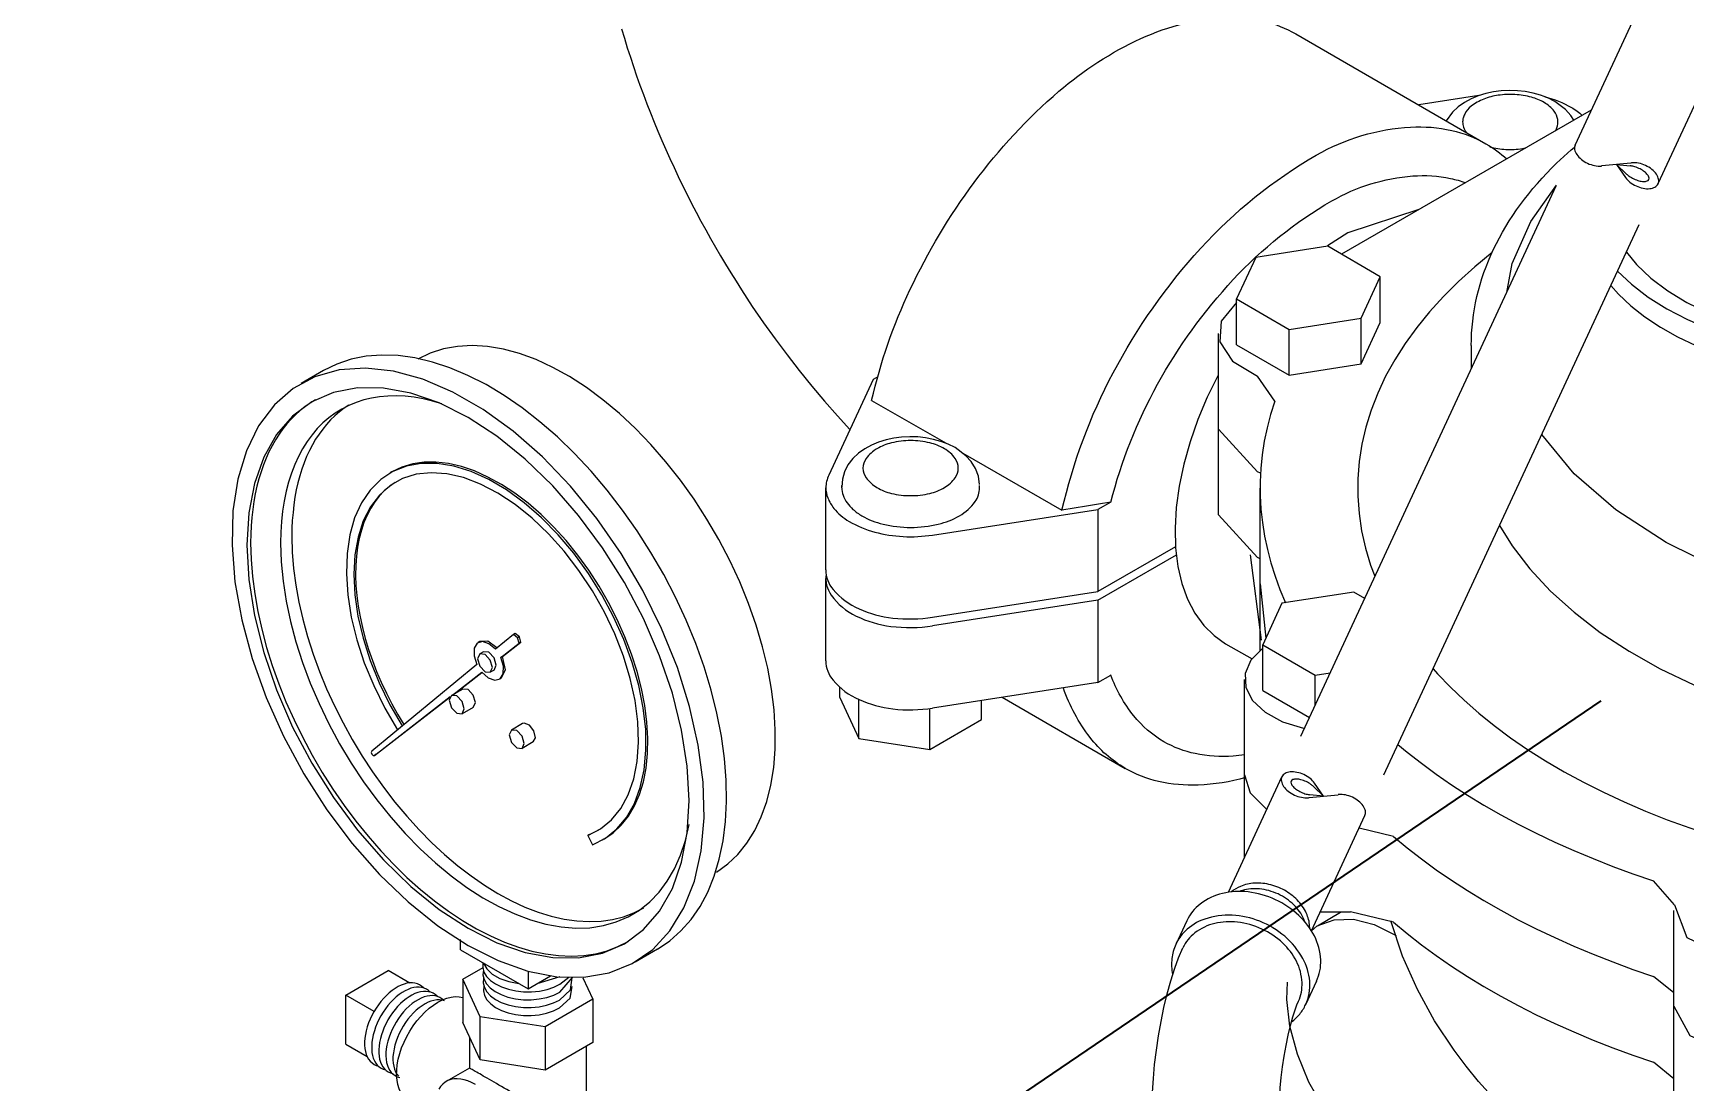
# Model space of a CAD drawing. Header units: centimetres. Extents: x 394264 to 551709, y 50011 to 59011.
# Drawn here: x 525283.5 to 525478.4, y 53880.1 to 54003.9 of the extents above; entities that cross this region are included whole.
import ezdxf

# ---------------------------------------------------------------- set-up
doc = ezdxf.new("R2010")
doc.units = ezdxf.units.CM
for name, color, linetype, lineweight in [('-M-YNGN-ZON3', 6, 'SP', 30), ('0-KRCN-DETAY-YAZI', 71, 'Continuous', 35), ('0-KRCN-YNG-CIHAZ', 4, 'Continuous', 30)]:
    doc.layers.add(name, color=color, linetype=linetype, lineweight=lineweight)
doc.styles.add('CIZGI', font='tahoma.ttf', dxfattribs={"width": 0.8, "oblique": 20})
doc.linetypes.add('SP', pattern='A,2,-0.1,["SP",CIZGI,S=0.14,R=0.2,X=0,Y=-0.07],-0.255', length=2.355)

# ---------------------------------------------------------------- blocks, each defined once
blk = doc.blocks.new('A$C66BCA59E')
at = {"layer": '0-KRCN-DETAY-YAZI'}
blk.add_line((796.47, -908.14, 2660.53), (529.06, -1089.91, 2660.53), dxfattribs=at)
at = {"layer": '0-KRCN-YNG-CIHAZ', "color": 31, "linetype": 'Continuous', "lineweight": -3, "extrusion": (0, 0.816497, 0.57735)}
for p, q in [((793.45, -842.62, 2590.58), (813.22, -800.02, 2543.26)), ((803.24, -847.17, 2590.58), (823.02, -804.56, 2543.26)), ((760.5, -829.51, 2630.07), (782.94, -842.46, 2630.07)), ((782.1, -836.79, 2630.07), (775.02, -837.89, 2630.07)), ((795.36, -838.5, 2660.53), (765.91, -855.5, 2660.53)), ((761.09, -912.33, 2689.17), (791.22, -847.42, 2610.3)), ((775.03, -850.2, 2660.53), (766.64, -852.96, 2660.53)), ((766.64, -852.96, 2660.53), (764.27, -854.49, 2660.53)), ((770.89, -916.88, 2689.17), (801.02, -851.97, 2610.3)), ((764.28, -854.56, 2660.53), (755.8, -855.87, 2660.53)), ((770.48, -858.14, 2660.53), (764.28, -854.56, 2660.53)), ((755.8, -855.87, 2660.53), (753.53, -860.77, 2660.53)), ((768.21, -863.04, 2660.53), (770.48, -858.14, 2660.53)), ((770.48, -863.53, 2660.53), (770.48, -858.14, 2660.53)), ((753.53, -866.16, 2660.53), (753.53, -860.77, 2660.53)), ((753.53, -860.77, 2660.53), (759.73, -864.35, 2660.53)), ((759.73, -864.35, 2660.53), (768.21, -863.04, 2660.53)), ((768.21, -868.43, 2660.53), (768.21, -863.04, 2660.53)), ((751.41, -876.11, 2660.53), (751.41, -864.84, 2660.53)), ((759.73, -869.74, 2660.53), (759.73, -864.35, 2660.53)), ((768.21, -868.43, 2660.53), (770.48, -863.53, 2660.53)), ((753.53, -866.16, 2660.53), (759.73, -869.74, 2660.53)), ((781.21, -866.27, 2660.53), (781.21, -869, 2660.53)), ((645.87, -869.22, 2647.22), (643.22, -870.75, 2647.22)), ((759.73, -869.74, 2660.53), (768.21, -868.43, 2660.53)), ((710.67, -870.27, 2630.07), (705.44, -881.53, 2630.07)), ((711.22, -869.95, 2630.07), (710.67, -870.27, 2630.07)), ((758.04, -872.81, 2660.53), (755.98, -869.88, 2660.53)), ((710.5, -872.73, 2630.07), (719.27, -877.79, 2630.07)), ((751.41, -876.11, 2660.53), (755.98, -881.15, 2660.53)), ((751.41, -886.24, 2660.53), (751.41, -876.11, 2660.53)), ((751.41, -876.11, 2660.53), (755.98, -881.15, 2660.53)), ((721.24, -878.93, 2630.07), (732.94, -885.68, 2630.07)), ((653.94, -881.16, 2647.22), (653.73, -881.28, 2647.22)), ((706.98, -883.02, 2630.07), (706.98, -882.76, 2630.07)), ((723.22, -883.02, 2630.07), (723.22, -882.76, 2630.07)), ((756.36, -881.32, 2660.53), (755.98, -881.15, 2660.53)), ((756.36, -881.32, 2660.53), (755.98, -881.15, 2660.53)), ((705.1, -892.72, 2630.07), (705.1, -883.02, 2630.07)), ((738.7, -884.71, 2630.07), (737.18, -885.58, 2630.07)), ((756.31, -894.36, 2660.53), (756.31, -883.09, 2660.53)), ((717.69, -888.6, 2630.07), (737.18, -885.58, 2630.07)), ((737.18, -885.58, 2630.07), (737.18, -895.28, 2630.07)), ((751.41, -886.24, 2660.53), (755.98, -891.27, 2660.53)), ((746.34, -890, 2630.07), (737.18, -895.28, 2630.07)), ((737.18, -896.29, 2630.07), (746.45, -890.95, 2630.07)), ((755.14, -890.95, 2660.53), (756.42, -901, 2660.53)), ((756.31, -891.41, 2660.53), (755.98, -891.27, 2660.53)), ((705.1, -903.43, 2630.07), (705.1, -893.73, 2630.07)), ((756.31, -902.2, 2660.53), (756.31, -894.36, 2660.53)), ((756.31, -894.36, 2660.53), (756.97, -900.75, 2660.53)), ((717.69, -898.3, 2630.07), (737.18, -895.28, 2630.07)), ((737.18, -896.29, 2630.07), (717.69, -899.31, 2630.07)), ((737.18, -896.29, 2630.07), (737.18, -905.99, 2630.07)), ((767.36, -895.34, 2660.53), (758.88, -896.65, 2660.53)), ((768.64, -896.08, 2660.53), (767.36, -895.34, 2660.53)), ((758.88, -896.65, 2660.53), (756.61, -901.55, 2660.53)), ((668.25, -900.33, 2647.22), (666.14, -902.07, 2647.22)), ((668.47, -900.2, 2647.22), (668.25, -900.33, 2647.22)), ((668.76, -900.72, 2647.22), (668.25, -900.33, 2647.22)), ((668.97, -900.6, 2647.22), (668.47, -900.2, 2647.22)), ((664.31, -901.15, 2647.22), (664.1, -901.28, 2647.22)), ((664.72, -902.36, 2647.22), (664.28, -902.61, 2647.22)), ((666.77, -903.05, 2647.22), (668.93, -901.37, 2647.22)), ((666.98, -902.93, 2647.22), (669.14, -901.25, 2647.22)), ((668.97, -900.6, 2647.22), (668.76, -900.72, 2647.22)), ((668.93, -901.37, 2647.22), (668.76, -900.72, 2647.22)), ((669.14, -901.25, 2647.22), (668.93, -901.37, 2647.22)), ((669.14, -901.25, 2647.22), (668.97, -900.6, 2647.22)), ((752.24, -901.42, 2660.53), (755.35, -903.21, 2660.53)), ((756.61, -901.55, 2660.53), (762.81, -905.13, 2660.53)), ((756.61, -906.94, 2660.53), (756.61, -901.55, 2660.53)), ((663.94, -903.87, 2647.22), (651.55, -914.08, 2647.22)), ((666.98, -902.93, 2647.22), (666.77, -903.05, 2647.22)), ((661.1, -907.44, 2647.22), (664.53, -904.78, 2647.22)), ((661.31, -907.32, 2647.22), (664.55, -904.81, 2647.22)), ((665.97, -904.52, 2647.22), (665.53, -904.78, 2647.22)), ((666.81, -905.48, 2647.22), (666.6, -905.61, 2647.22)), ((737.18, -905.99, 2630.07), (717.69, -909.01, 2630.07)), ((737.18, -905.99, 2630.07), (738.7, -905.12, 2630.07)), ((738.7, -905.12, 2630.07), (738.66, -905.13, 2630.07)), ((754.48, -916.89, 2660.53), (754.48, -905.62, 2660.53)), ((762.81, -905.13, 2660.53), (764.56, -904.86, 2660.53)), ((762.81, -908.63, 2660.53), (762.81, -905.13, 2660.53)), ((651.87, -914.59, 2647.22), (660.82, -907.66, 2647.22)), ((652.09, -914.46, 2647.22), (660.77, -907.73, 2647.22)), ((662.28, -906.76, 2647.22), (660.96, -907.52, 2647.22)), ((706.74, -907.76, 2630.07), (706.74, -906.59, 2630.07)), ((706.74, -907.76, 2630.07), (708.98, -912.59, 2630.07)), ((708.98, -912.59, 2630.07), (708.98, -907.99, 2630.07)), ((723.47, -910.34, 2630.07), (723.47, -908.12, 2630.07)), ((725.9, -907.74, 2630.07), (740.41, -916.12, 2630.07)), ((756.61, -906.94, 2660.53), (762.12, -910.12, 2660.53)), ((663.53, -908.92, 2647.22), (662.21, -909.69, 2647.22)), ((717.35, -913.88, 2630.07), (717.35, -909.05, 2630.07)), ((669.35, -910.84, 2647.22), (668.03, -911.6, 2647.22)), ((669.54, -910.78, 2647.22), (669.35, -910.84, 2647.22)), ((717.35, -913.88, 2630.07), (723.47, -910.34, 2630.07)), ((670.6, -913, 2647.22), (669.28, -913.77, 2647.22)), ((708.98, -912.59, 2630.07), (717.35, -913.88, 2630.07)), ((652.07, -914.47, 2647.22), (651.86, -914.59, 2647.22)), ((652.09, -914.46, 2647.22), (651.87, -914.59, 2647.22)), ((652.06, -914.48, 2647.22), (652.09, -914.46, 2647.22)), ((752.56, -930.72, 2715.9), (758.87, -917.13, 2708.88)), ((754.48, -926.57, 2660.53), (754.48, -916.89, 2660.53)), ((762.36, -935.26, 2715.89), (768.66, -921.68, 2708.88)), ((677.24, -923.9, 2647.22), (678.32, -923.38, 2647.22)), ((772.03, -924.14, 2660.53), (767.98, -923.15, 2660.53)), ((677.24, -923.9, 2647.22), (677.03, -924.02, 2647.22)), ((677.03, -924.02, 2647.22), (677.59, -925.13, 2647.22)), ((677.24, -923.9, 2647.22), (677.25, -923.91, 2647.22)), ((678.94, -924.46, 2647.22), (678.73, -924.58, 2647.22)), ((805.16, -932.2, 2660.53), (802.68, -929.38, 2660.53)), ((763.07, -934.67, 2660.53), (765.8, -933.09, 2660.53)), ((772.03, -934.27, 2660.53), (766.98, -933.04, 2660.53)), ((805.1, -944.14, 2660.53), (805.1, -932.88, 2660.53)), ((747.66, -934.08, 2731.63), (746.36, -936.87, 2731.63)), ((662.02, -937.51, 2647.22), (662.02, -936.31, 2647.22)), ((685.25, -937.42, 2647.22), (682.6, -938.95, 2647.22)), ((662.02, -937.51, 2647.22), (669.98, -942.1, 2647.22)), ((648.49, -942.85, 2715.28), (653.49, -939.97, 2715.28)), ((656.04, -941.44, 2715.28), (653.49, -939.97, 2715.28)), ((662.29, -940.98, 2728.13), (664.69, -939.59, 2730.75)), ((664.34, -945.41, 2728.13), (662.29, -940.98, 2728.13)), ((662.29, -940.98, 2728.13), (662.29, -946.07, 2728.13)), ((669.98, -940.02, 2647.22), (669.98, -942.1, 2647.22)), ((669.98, -942.1, 2647.22), (672.63, -940.57, 2647.22)), ((671.05, -941.49, 2647.22), (673.78, -940.64, 2647.22)), ((673.73, -942.5, 2647.22), (675.23, -940.79, 2647.22)), ((673.75, -941.57, 2647.22), (674.78, -940.74, 2647.22)), ((676.45, -940.81, 2730.8), (677.63, -943.35, 2728.13)), ((762.96, -941.19, 2731.63), (761.67, -943.98, 2731.63)), ((805.1, -942.59, 2660.53), (802.68, -940.65, 2660.53)), ((648.49, -948.63, 2715.28), (648.49, -942.85, 2715.28)), ((651.84, -944.79, 2715.28), (648.49, -942.85, 2715.28)), ((677.63, -943.35, 2728.13), (672.02, -946.6, 2728.13)), ((677.63, -943.35, 2728.13), (677.63, -948.45, 2728.13)), ((805.1, -954.27, 2660.53), (805.1, -944.14, 2660.53)), ((664.34, -950.5, 2728.13), (662.29, -946.07, 2728.13)), ((672.02, -946.6, 2728.13), (664.34, -945.41, 2728.13)), ((664.34, -950.5, 2728.13), (664.34, -945.41, 2728.13)), ((672.02, -946.6, 2728.13), (672.02, -951.69, 2728.13)), ((648.49, -948.63, 2715.28), (651.03, -950.1, 2715.28)), ((663.08, -947.78, 2728.13), (663.08, -951.45, 2728.13)), ((677.63, -948.45, 2728.13), (672.02, -951.69, 2728.13)), ((676.84, -948.91, 2728.13), (676.84, -963.59, 2728.13)), ((672.02, -951.69, 2728.13), (664.34, -950.5, 2728.13)), ((805.1, -952.72, 2660.53), (802.68, -950.77, 2660.53)), ((663.08, -951.45, 2728.13), (660.33, -953.04, 2728.13))]:
    blk.add_line(p, q, dxfattribs=at)
at = {"layer": '0-KRCN-YNG-CIHAZ', "color": 31, "linetype": 'Continuous', "lineweight": -3, "extrusion": (0.345066, 0.739997, 0.57735)}
for p, q in [((800.01, -844.74, 2589.37), (796.61, -845.08, 2591.85)), ((798.34, -844.91, 2590.58), (799.52, -846.05, 2591.34)), ((798.34, -844.91, 2590.58), (799.95, -845.07, 2589.84)), ((798.34, -844.91, 2590.58), (799.39, -846.45, 2591.94)), ((763.77, -919.39, 2708.88), (762.72, -917.85, 2707.53)), ((762.1, -919.56, 2710.09), (765.5, -919.22, 2707.62)), ((763.77, -919.39, 2708.88), (762.16, -919.23, 2709.63)), ((763.77, -919.39, 2708.88), (762.59, -918.25, 2708.12))]:
    blk.add_line(p, q, dxfattribs=at)
at = {"layer": '0-KRCN-YNG-CIHAZ', "color": 31, "linetype": 'Continuous', "lineweight": -3}
for p, q in [((656.46, -944.96, 2715.28), (656.13, -945.32, 2715.28)), ((656.79, -944.64, 2715.28), (656.46, -944.96, 2715.28)), ((657.14, -944.35, 2715.28), (656.79, -944.64, 2715.28)), ((657.49, -944.1, 2715.28), (657.14, -944.35, 2715.28)), ((657.84, -943.88, 2715.28), (657.49, -944.1, 2715.28)), ((658.19, -943.7, 2715.28), (657.84, -943.88, 2715.28)), ((658.54, -943.57, 2715.28), (658.19, -943.7, 2715.28)), ((658.89, -943.47, 2715.28), (658.54, -943.57, 2715.28)), ((659.22, -943.42, 2715.28), (658.89, -943.47, 2715.28)), ((659.54, -943.41, 2715.28), (659.22, -943.42, 2715.28)), ((659.84, -943.44, 2715.28), (659.54, -943.41, 2715.28)), ((660.13, -943.51, 2715.28), (659.84, -943.44, 2715.28)), ((655.01, -946.94, 2715.28), (654.79, -947.39, 2715.28)), ((655.26, -946.51, 2715.28), (655.01, -946.94, 2715.28)), ((655.53, -946.09, 2715.28), (655.26, -946.51, 2715.28)), ((655.82, -945.69, 2715.28), (655.53, -946.09, 2715.28)), ((656.13, -945.32, 2715.28), (655.82, -945.69, 2715.28)), ((654.29, -948.75, 2715.28), (654.18, -949.2, 2715.28)), ((654.42, -948.3, 2715.28), (654.29, -948.75, 2715.28)), ((654.59, -947.84, 2715.28), (654.42, -948.3, 2715.28)), ((654.79, -947.39, 2715.28), (654.59, -947.84, 2715.28)), ((654.11, -949.65, 2715.28), (654.06, -950.08, 2715.28)), ((654.06, -950.08, 2715.28), (654.06, -950.49, 2715.28)), ((654.06, -950.49, 2715.28), (654.08, -950.88, 2715.28)), ((654.08, -950.88, 2715.28), (654.14, -951.25, 2715.28)), ((654.18, -949.2, 2715.28), (654.11, -949.65, 2715.28)), ((654.14, -951.25, 2715.28), (654.23, -951.59, 2715.28)), ((654.23, -951.59, 2715.28), (654.36, -951.9, 2715.28)), ((654.36, -951.9, 2715.28), (654.51, -952.18, 2715.28)), ((654.51, -952.18, 2715.28), (654.7, -952.42, 2715.28))]:
    blk.add_line(p, q, dxfattribs=at)
for points, elevation in [([(681.02, -828.92), (681.35, -830.03), (681.69, -831.14), (682.05, -832.25), (682.41, -833.35), (682.79, -834.45), (683.18, -835.55), (683.58, -836.65), (684, -837.74), (684.42, -838.83), (684.86, -839.91), (685.3, -840.99), (685.76, -842.07), (686.23, -843.15), (686.71, -844.22), (687.2, -845.28), (687.7, -846.34), (688.21, -847.4), (688.74, -848.45), (689.27, -849.5), (689.81, -850.54), (690.36, -851.58), (690.93, -852.61), (691.5, -853.64), (692.08, -854.66), (692.68, -855.67), (693.28, -856.68), (693.89, -857.69), (694.51, -858.68), (695.14, -859.68), (695.78, -860.66), (696.43, -861.64), (697.76, -863.57), (699.13, -865.48), (700.53, -867.36), (701.96, -869.21), (703.43, -871.03), (704.94, -872.81), (706.47, -874.56), (707.94, -876.15)], 2635.01), ([(810.93, -892.81), (804.17, -889.48), (798.27, -885.65), (793.35, -881.38), (789.51, -876.76)], 2660.53), ([(781.21, -866.26), (781.22, -865.54), (781.25, -864.81), (781.3, -864.09), (781.37, -863.37), (781.47, -862.64), (781.58, -861.92), (781.72, -861.21), (781.88, -860.49), (782.05, -859.78), (782.25, -859.07), (782.47, -858.37), (782.7, -857.66), (782.96, -856.97), (783.23, -856.27), (783.53, -855.59), (783.84, -854.9), (784.17, -854.22), (784.53, -853.55), (784.9, -852.88), (785.28, -852.22), (785.69, -851.57), (786.11, -850.92), (786.55, -850.27), (787.01, -849.63), (787.48, -849), (787.98, -848.38), (788.48, -847.76), (789.01, -847.15), (789.55, -846.54), (790.11, -845.95), (790.68, -845.36), (791.26, -844.77), (792.12, -843.96), (793, -843.17), (793.32, -842.89)], 2660.53), ([(785.38, -860), (786.03, -856.59), (788.22, -851.62), (791.26, -847.34)], 2660.53), ([(783.67, -855.29), (781.62, -856.97), (779.71, -858.69), (777.92, -860.46), (776.28, -862.27), (774.77, -864.12), (773.4, -866.01), (772.18, -867.93), (771.1, -869.88), (770.18, -871.86), (769.4, -873.86), (768.78, -875.87), (768.31, -877.9), (767.99, -879.94), (767.83, -881.98), (767.82, -884.03), (767.97, -886.07), (768.28, -888.11), (768.73, -890.14), (769.34, -892.16), (769.85, -893.47)], 2660.53), ([(799.49, -855.26), (800.67, -856.71), (802.38, -858.31), (804.37, -859.81), (806.62, -861.17), (809.12, -862.39), (811.82, -863.44), (814.7, -864.33), (817.73, -865.03)], 2660.53), ([(798.45, -857.49), (800.09, -859.04), (802.05, -860.55), (804.27, -861.94), (806.7, -863.2), (809.34, -864.32), (812.16, -865.28), (815.13, -866.07)], 2660.53), ([(797.67, -859.18), (798.55, -860.21), (800.01, -861.59), (801.66, -862.89), (803.5, -864.11), (805.51, -865.23), (807.67, -866.25), (809.98, -867.17), (812.41, -867.97)], 2660.53), ([(753.53, -861.17), (751.71, -863.38), (751.54, -865.83), (753.04, -868.11), (755.98, -869.88)], 2660.53), ([(692.21, -928.34), (693.53, -927.39), (694.72, -926.26), (695.78, -924.95), (696.71, -923.46), (697.49, -921.82), (698.13, -920.02), (698.62, -918.09), (698.95, -916.03), (699.12, -913.85), (699.13, -911.58), (698.99, -909.22), (698.69, -906.79), (698.24, -904.3), (697.63, -901.78), (696.87, -899.23), (695.97, -896.68), (694.94, -894.13), (693.77, -891.61), (692.48, -889.14), (691.07, -886.72), (689.56, -884.38), (687.95, -882.12), (686.25, -879.97), (684.47, -877.93), (682.64, -876.03), (680.75, -874.26), (678.82, -872.65), (676.86, -871.2), (674.88, -869.92), (672.91, -868.83), (670.94, -867.92), (668.99, -867.21), (667.08, -866.69), (665.21, -866.38), (663.41, -866.27), (661.67, -866.36), (660.02, -866.66), (658.46, -867.15), (656.99, -867.85)], 2647.22), ([(662.91, -937), (666.47, -938.79), (669.97, -940.03), (673.36, -940.68), (676.57, -940.75), (679.56, -940.23), (682.28, -939.13), (684.68, -937.46), (686.72, -935.26), (688.37, -932.56), (689.6, -929.41), (690.39, -925.85), (690.74, -921.95), (690.62, -917.76), (690.05, -913.37), (689.04, -908.83), (687.59, -904.23), (685.74, -899.64), (683.52, -895.14), (680.96, -890.79), (678.1, -886.67), (674.99, -882.86), (671.68, -879.4), (668.23, -876.37), (664.69, -873.8), (661.12, -871.74), (657.59, -870.22), (654.13, -869.27), (650.83, -868.91), (647.72, -869.14), (644.86, -869.95), (642.3, -871.34), (640.07, -873.27), (638.22, -875.73), (636.78, -878.66), (635.76, -882.02), (635.19, -885.76), (635.08, -889.81), (635.42, -894.11), (636.22, -898.59), (637.45, -903.16), (639.1, -907.77), (641.14, -912.33), (643.54, -916.76), (646.25, -921), (649.24, -924.97), (652.46, -928.62), (655.85, -931.87), (659.35, -934.68), (662.91, -937)], 2647.22), ([(685.25, -937.42), (686.7, -936.45), (688.02, -935.28), (689.22, -933.93), (690.27, -932.4), (691.18, -930.7), (691.94, -928.84), (692.54, -926.82), (692.99, -924.67), (693.27, -922.4), (693.4, -920.01), (693.36, -917.52), (693.15, -914.95), (692.79, -912.31), (692.26, -909.62), (691.58, -906.9), (690.74, -904.15), (689.76, -901.39), (688.64, -898.65), (687.38, -895.94), (685.99, -893.27), (684.48, -890.65), (682.86, -888.12), (681.14, -885.67), (679.33, -883.32), (677.43, -881.09), (675.47, -879), (673.45, -877.04), (671.38, -875.24), (669.28, -873.61), (667.16, -872.14), (665.03, -870.87), (662.9, -869.78), (660.78, -868.89), (658.7, -868.2), (656.65, -867.72), (654.66, -867.44), (652.73, -867.38), (650.88, -867.53), (649.11, -867.88), (647.44, -868.45), (645.87, -869.22)], 2647.22), ([(751.36, -869.76), (750.08, -872.34), (748.98, -874.97), (748.05, -877.61), (747.31, -880.24), (746.76, -882.83), (746.42, -885.36), (746.28, -887.8), (746.34, -890.12), (746.61, -892.3), (747.09, -894.33), (747.75, -896.18), (748.61, -897.82), (749.66, -899.26), (750.87, -900.46), (752.24, -901.42)], 2660.53), ([(662.91, -934.96), (666.31, -936.67), (669.66, -937.83), (672.89, -938.43), (675.95, -938.45), (678.78, -937.9), (681.35, -936.79), (683.59, -935.12), (685.49, -932.94), (687, -930.28), (688.09, -927.18), (688.76, -923.71), (688.98, -919.9), (688.76, -915.85), (688.09, -911.6), (687, -907.24), (685.49, -902.83), (683.59, -898.46), (681.35, -894.2), (678.78, -890.13), (675.95, -886.3), (672.89, -882.79), (669.66, -879.66), (666.31, -876.96), (662.91, -874.74), (659.5, -873.03), (656.16, -871.87), (652.93, -871.27), (649.87, -871.25), (647.03, -871.8), (644.47, -872.91), (642.22, -874.58), (640.33, -876.76), (638.82, -879.42), (637.72, -882.52), (637.06, -885.99), (636.83, -889.8), (637.06, -893.85), (637.72, -898.1), (638.82, -902.46), (640.33, -906.87), (642.22, -911.24), (644.47, -915.5), (647.03, -919.57), (649.87, -923.4), (652.93, -926.91), (656.16, -930.04), (659.5, -932.74), (662.91, -934.96)], 2647.22), ([(644.91, -872.66), (644.29, -873.04), (643.7, -873.46), (643.12, -873.92), (642.57, -874.41), (642.05, -874.93), (641.55, -875.49), (641.07, -876.09), (640.62, -876.72), (640.2, -877.38), (639.8, -878.07), (639.43, -878.79), (639.09, -879.54), (638.78, -880.33), (638.5, -881.14), (638.24, -881.98), (638.02, -882.84), (637.82, -883.73), (637.65, -884.64), (637.52, -885.58), (637.41, -886.54), (637.34, -887.52), (637.29, -888.52), (637.27, -889.54)], 2647.22), ([(659.8, -873.12), (658.7, -872.8), (657.61, -872.55), (656.55, -872.36), (655.5, -872.24), (654.47, -872.2), (653.46, -872.21), (652.48, -872.3), (651.53, -872.46), (650.61, -872.68), (649.72, -872.97), (648.86, -873.32), (648.03, -873.75), (647.25, -874.23), (646.5, -874.78), (645.79, -875.39), (645.13, -876.06), (644.51, -876.8), (643.93, -877.59), (643.4, -878.43), (642.91, -879.34), (642.48, -880.29), (642.09, -881.29), (641.75, -882.35), (641.47, -883.44), (641.23, -884.59), (641.05, -885.77), (640.92, -886.99), (640.84, -888.25), (640.81, -889.54)], 2647.22), ([(758.04, -872.81), (757.54, -874.38), (757.13, -875.96), (756.8, -877.55), (756.56, -879.14), (756.4, -880.74), (756.32, -882.34), (756.32, -883.94), (756.4, -885.54), (756.57, -887.13), (756.82, -888.73), (757.16, -890.31), (757.57, -891.9), (758.07, -893.47), (758.65, -895.03), (759.31, -896.59)], 2660.53), ([(648.86, -873.28), (648.29, -873.66), (647.74, -874.08), (647.22, -874.54), (646.71, -875.03), (646.23, -875.55), (645.78, -876.1), (645.35, -876.69), (644.94, -877.31), (644.56, -877.96), (644.21, -878.63), (643.88, -879.34), (643.58, -880.08), (643.31, -880.84), (643.06, -881.63), (642.85, -882.45), (642.66, -883.28), (642.5, -884.15), (642.37, -885.03), (642.27, -885.94), (642.19, -886.87), (642.15, -887.81), (642.14, -888.78)], 2647.22), ([(677.59, -925.13), (679.12, -924.34), (680.46, -923.26), (681.6, -921.89), (682.53, -920.25), (683.22, -918.37), (683.68, -916.27), (683.89, -913.98), (683.86, -911.54), (683.57, -908.98), (683.04, -906.33), (682.28, -903.63), (681.29, -900.93), (680.08, -898.25), (678.69, -895.64), (677.11, -893.13), (675.39, -890.76), (673.53, -888.56), (671.57, -886.56), (669.54, -884.79), (667.46, -883.28), (665.37, -882.04), (663.28, -881.1), (661.24, -880.47), (659.27, -880.15), (657.39, -880.15), (655.64, -880.47), (654.04, -881.11), (652.61, -882.06), (651.37, -883.3), (650.34, -884.81), (649.54, -886.58), (648.97, -888.58), (648.64, -890.79), (648.56, -893.16), (648.73, -895.67), (649.14, -898.28), (649.8, -900.96), (650.68, -903.67), (651.79, -906.36), (653.1, -909.01), (654.59, -911.57)], 2647.22), ([(678.94, -924.46), (680.01, -923.73), (680.97, -922.82), (681.82, -921.76), (682.54, -920.54), (683.13, -919.18), (683.59, -917.69), (683.9, -916.08), (684.08, -914.36), (684.12, -912.55), (684.01, -910.67), (683.76, -908.71), (683.37, -906.71), (682.85, -904.68), (682.19, -902.64), (681.41, -900.59), (680.51, -898.56), (679.49, -896.57), (678.37, -894.63), (677.15, -892.75), (675.85, -890.96), (674.47, -889.25), (673.02, -887.66), (671.53, -886.19), (669.99, -884.86), (668.42, -883.67), (666.84, -882.63), (665.25, -881.76), (663.68, -881.05), (662.12, -880.52), (660.6, -880.17), (659.13, -880), (657.72, -880.02), (656.38, -880.22), (655.11, -880.6), (653.94, -881.16)], 2647.22), ([(677.03, -924.02), (678.51, -923.25), (679.81, -922.18), (680.91, -920.83), (681.79, -919.22), (682.44, -917.36), (682.85, -915.29), (683.02, -913.04), (682.94, -910.64), (682.61, -908.12), (682.04, -905.53), (681.24, -902.9), (680.22, -900.27), (678.99, -897.68), (677.57, -895.17), (675.98, -892.77), (674.25, -890.52), (672.4, -888.45), (670.46, -886.6), (668.45, -884.99), (666.42, -883.65), (664.38, -882.59), (662.37, -881.83), (660.41, -881.38), (658.55, -881.25), (656.79, -881.44), (655.18, -881.95), (653.72, -882.77), (652.46, -883.89), (651.39, -885.28), (650.55, -886.94), (649.94, -888.84), (649.56, -890.94), (649.44, -893.22), (649.56, -895.64), (649.93, -898.17), (650.54, -900.77), (651.38, -903.41), (652.44, -906.03), (653.7, -908.61), (655.15, -911.11)], 2647.22), ([(654.31, -882.4), (653.64, -882.87), (653.01, -883.41), (652.44, -884.02), (651.91, -884.7), (651.43, -885.45), (651.01, -886.25), (650.64, -887.12), (650.33, -888.04), (650.08, -889.01), (649.88, -890.03), (649.75, -891.1), (649.67, -892.21), (649.65, -893.36), (649.69, -894.54), (649.8, -895.75), (649.96, -896.99), (650.18, -898.24), (650.46, -899.52), (650.79, -900.8), (651.18, -902.09), (651.63, -903.39), (652.13, -904.68), (652.68, -905.97), (653.28, -907.24), (653.92, -908.5), (654.61, -909.74), (655.34, -910.95)], 2647.22), ([(784.54, -887.47), (786.03, -889.89), (788.11, -892.6), (790.55, -895.21), (793.32, -897.71), (796.42, -900.08), (799.81, -902.3), (803.49, -904.37), (807.43, -906.28)], 2660.53), ([(637.27, -889.54), (637.33, -891.49), (637.49, -893.49), (637.75, -895.53), (638.12, -897.61), (638.59, -899.72), (639.15, -901.85), (639.82, -903.99), (640.59, -906.14), (641.44, -908.27), (642.39, -910.39), (643.41, -912.49), (644.52, -914.56), (645.71, -916.59), (646.97, -918.56), (648.29, -920.48), (649.68, -922.34), (651.12, -924.12), (652.61, -925.83), (654.14, -927.45), (655.71, -928.98), (657.32, -930.4), (658.94, -931.73), (660.59, -932.94), (662.24, -934.04), (663.9, -935.02), (665.56, -935.87), (667.21, -936.6), (668.84, -937.2), (670.45, -937.67), (672.04, -938), (673.58, -938.2), (675.09, -938.26), (676.55, -938.18), (677.95, -937.97), (679.3, -937.62), (680.58, -937.14), (681.79, -936.53)], 2647.22), ([(640.81, -889.54), (640.88, -891.76), (641.1, -894.05), (641.47, -896.39), (641.97, -898.78), (642.62, -901.2), (643.4, -903.63), (644.31, -906.06), (645.34, -908.48), (646.5, -910.87), (647.77, -913.21), (649.14, -915.5), (650.6, -917.71), (652.16, -919.84), (653.79, -921.87), (655.49, -923.79), (657.25, -925.59), (659.06, -927.26), (660.9, -928.78), (662.77, -930.15), (664.65, -931.37), (666.54, -932.41), (668.41, -933.28), (670.27, -933.98), (672.09, -934.49), (673.88, -934.81), (675.61, -934.95), (677.28, -934.9), (678.87, -934.66), (680.38, -934.23), (681.8, -933.62), (683.12, -932.82), (684.33, -931.86), (685.43, -930.72), (686.4, -929.41), (687.25, -927.96), (687.96, -926.35), (688.54, -924.61), (688.97, -922.74)], 2647.22), ([(642.14, -888.78), (642.19, -890.64), (642.34, -892.56), (642.6, -894.52), (642.96, -896.52), (643.43, -898.54), (643.99, -900.58), (644.64, -902.64), (645.39, -904.69), (646.23, -906.73), (647.16, -908.76), (648.17, -910.76), (649.26, -912.73), (650.42, -914.66), (651.65, -916.53), (652.94, -918.35), (654.29, -920.1), (655.69, -921.77), (657.14, -923.37), (658.63, -924.88), (660.15, -926.29), (661.7, -927.6), (663.27, -928.8), (664.85, -929.9), (666.44, -930.88), (668.03, -931.73), (669.62, -932.47), (671.19, -933.07), (672.73, -933.55), (674.26, -933.9), (675.75, -934.11), (677.19, -934.19), (678.6, -934.13), (679.95, -933.94), (681.24, -933.62), (682.47, -933.16), (683.63, -932.58)], 2647.22), ([(666.14, -902.07), (665.37, -901.42), (664.6, -901.16), (663.98, -901.36), (663.63, -901.96), (663.62, -902.86), (663.94, -903.87)], 2647.22), ([(666.32, -901.92), (665.26, -901.13), (664.31, -901.15)], 2647.22), ([(665.97, -904.52), (666.23, -903.95), (665.97, -903.08), (665.35, -902.42), (664.72, -902.36)], 2647.22), ([(756.61, -901.95), (755.23, -903.37), (754.55, -904.94), (754.61, -906.57), (755.41, -908.12), (756.89, -909.5), (758.94, -910.61), (761.43, -911.37), (761.53, -911.38)], 2660.53), ([(664.02, -903.19), (664.28, -904.06), (664.91, -904.72), (665.53, -904.78), (665.79, -904.21), (665.53, -903.34), (664.91, -902.68), (664.28, -902.61), (664.02, -903.19)], 2647.22), ([(664.53, -904.78), (665.29, -905.45), (666.06, -905.72), (666.69, -905.54), (667.06, -904.95), (667.08, -904.06), (666.77, -903.05)], 2647.22), ([(666.81, -905.48), (667.32, -904.49), (666.98, -902.93)], 2647.22), ([(776.7, -904.37), (777.22, -904.97), (778.74, -906.55), (780.36, -908.09), (782.08, -909.6), (783.91, -911.07), (785.83, -912.5), (787.85, -913.88), (789.95, -915.22), (792.15, -916.51), (794.43, -917.75), (796.79, -918.94), (799.23, -920.07), (801.74, -921.15), (804.32, -922.17), (806.97, -923.13), (809.68, -924.04)], 2660.53), ([(660.7, -908.09), (660.96, -908.96), (661.58, -909.62), (662.21, -909.69), (662.47, -909.11), (662.21, -908.24), (661.58, -907.58), (660.96, -907.52), (660.7, -908.09)], 2647.22), ([(663.53, -908.92), (663.79, -908.35), (663.53, -907.48), (662.91, -906.82), (662.28, -906.76)], 2647.22), ([(667.77, -912.18), (668.03, -913.05), (668.65, -913.71), (669.28, -913.77), (669.54, -913.2), (669.28, -912.33), (668.65, -911.67), (668.03, -911.6), (667.77, -912.18)], 2647.22), ([(670.6, -913), (670.86, -912.5), (670.68, -911.7), (670.15, -911.02), (669.54, -910.78)], 2647.22), ([(651.55, -914.08), (651.5, -914.23), (651.58, -914.44), (651.73, -914.59), (651.87, -914.59)], 2647.22), ([(772.55, -913.31), (773.64, -914.21), (775.32, -915.52), (777.06, -916.8), (778.87, -918.04), (780.75, -919.26), (782.69, -920.44), (784.69, -921.58), (786.75, -922.69), (788.87, -923.77), (791.05, -924.8), (793.28, -925.8), (795.56, -926.76), (797.89, -927.67), (800.26, -928.55), (802.68, -929.38)], 2660.53), ([(754.48, -916.89), (755.13, -918.99), (756.98, -920.84), (757.12, -920.9)], 2660.53), ([(772.03, -924.14), (773.64, -925.48), (775.32, -926.79), (777.06, -928.07), (778.87, -929.31), (780.75, -930.53), (782.69, -931.71), (784.69, -932.85), (786.75, -933.96), (788.87, -935.04), (791.05, -936.07), (793.28, -937.07), (795.56, -938.02), (797.89, -938.94), (800.26, -939.82), (802.68, -940.65)], 2660.53), ([(763.39, -933.05), (766.98, -933.04)], 2660.53), ([(805.16, -932.2), (806.64, -936.06), (811.9, -938.59)], 2660.53), ([(762.35, -935.28), (763.04, -934.69), (765.03, -933.96), (767.3, -933.91), (769.77, -934.53), (772.33, -935.81)], 2660.53), ([(772.03, -934.27), (773.64, -935.6), (775.32, -936.91), (777.06, -938.19), (778.87, -939.44), (780.75, -940.65), (782.69, -941.83), (784.69, -942.98), (786.75, -944.09), (788.87, -945.16), (791.05, -946.2), (793.28, -947.19), (795.56, -948.15), (797.89, -949.07), (800.26, -949.94), (802.68, -950.77)], 2660.53), ([(664.67, -939.05), (664.65, -939.59), (664.79, -940.13), (665.1, -940.64), (665.55, -941.12), (666.14, -941.54), (666.85, -941.89), (667.66, -942.17), (668.54, -942.36), (669.46, -942.46), (670.41, -942.47), (671.33, -942.38), (672.22, -942.19), (673.03, -941.92), (673.75, -941.57)], 2647.22), ([(664.72, -939.09), (665.12, -939.77), (665.77, -940.38), (666.66, -940.89), (667.72, -941.26), (668.9, -941.49)], 2647.22), ([(664.72, -939.93), (664.67, -940.47), (664.8, -941.01), (665.09, -941.53), (665.53, -942.01), (666.11, -942.44), (666.82, -942.8), (667.62, -943.08), (668.5, -943.28), (669.43, -943.39), (670.37, -943.39), (671.3, -943.31), (672.19, -943.12), (673.01, -942.85), (673.73, -942.5)], 2647.22), ([(664.75, -940.87), (664.7, -941.41), (664.83, -941.95), (665.11, -942.46), (665.55, -942.94), (666.13, -943.37), (666.83, -943.73), (667.63, -944.01), (668.51, -944.21), (669.43, -944.31), (670.37, -944.32), (671.29, -944.23), (672.18, -944.05), (672.99, -943.78), (673.71, -943.43)], 2647.22), ([(673.71, -943.43), (675, -942.22), (675.19, -940.79)], 2647.22), ([(784.32, -957.1), (784.05, -959.89), (783.27, -962.26), (782.01, -964.1), (780.31, -965.35), (778.25, -965.93), (775.93, -965.84), (773.43, -965.07), (770.86, -963.65), (768.34, -961.65), (765.97, -959.16), (763.85, -956.27), (762.07, -953.1), (760.71, -949.81), (759.82, -946.52), (759.44, -943.37), (759.55, -941.32)], 2660.53), ([(657.65, -942), (657.43, -941.8), (657.19, -941.64), (656.93, -941.53), (656.65, -941.45), (656.35, -941.41), (656.03, -941.42), (655.7, -941.46), (655.36, -941.55), (655.02, -941.68), (654.67, -941.85), (654.31, -942.06), (653.96, -942.3), (653.62, -942.58), (653.28, -942.88), (652.96, -943.22), (652.64, -943.59), (652.34, -943.98), (652.07, -944.38), (651.81, -944.81), (651.57, -945.25), (651.36, -945.69), (651.18, -946.14), (651.02, -946.6), (650.9, -947.05), (650.8, -947.5), (650.74, -947.93), (650.71, -948.35), (650.71, -948.76), (650.74, -949.14), (650.81, -949.5), (650.91, -949.84), (651.03, -950.14), (651.19, -950.41), (651.38, -950.65), (651.59, -950.85), (651.83, -951.02), (652.09, -951.14), (652.37, -951.22)], 2715.28), ([(658.45, -942.5), (658.23, -942.3), (658, -942.14), (657.74, -942.02), (657.45, -941.95), (657.16, -941.91), (656.84, -941.92), (656.51, -941.96), (656.18, -942.05), (655.83, -942.18), (655.48, -942.35), (655.13, -942.55), (654.79, -942.79), (654.44, -943.07), (654.11, -943.37), (653.78, -943.71), (653.47, -944.07), (653.17, -944.46), (652.9, -944.86), (652.64, -945.29), (652.4, -945.72), (652.2, -946.17), (652.01, -946.62), (651.86, -947.07), (651.73, -947.52), (651.64, -947.96), (651.58, -948.39), (651.55, -948.81), (651.55, -949.22), (651.58, -949.6), (651.65, -949.96), (651.74, -950.29), (651.87, -950.59), (652.03, -950.86), (652.21, -951.1), (652.42, -951.3), (652.66, -951.46), (652.92, -951.58), (653.2, -951.67)], 2715.28), ([(659.25, -942.99), (659.04, -942.8), (658.8, -942.64), (658.54, -942.52), (658.26, -942.45), (657.96, -942.41), (657.65, -942.41), (657.32, -942.46), (656.99, -942.55), (656.65, -942.67), (656.3, -942.84), (655.95, -943.04), (655.61, -943.28), (655.26, -943.56), (654.93, -943.86), (654.61, -944.2), (654.3, -944.56), (654, -944.94), (653.73, -945.35), (653.47, -945.77), (653.24, -946.2), (653.03, -946.64), (652.85, -947.09), (652.69, -947.54), (652.57, -947.98), (652.48, -948.43), (652.41, -948.86), (652.38, -949.27), (652.39, -949.68), (652.42, -950.06), (652.48, -950.41), (652.58, -950.74), (652.71, -951.04), (652.86, -951.31), (653.05, -951.55), (653.26, -951.75), (653.49, -951.91), (653.75, -952.03), (654.03, -952.11)], 2715.28), ([(660.05, -943.49), (659.83, -943.29), (659.59, -943.13), (659.32, -943.01), (659.04, -942.94), (658.73, -942.91), (658.41, -942.92), (658.07, -942.97), (657.73, -943.07), (657.38, -943.21), (657.02, -943.39), (656.67, -943.61), (656.32, -943.86), (655.97, -944.15), (655.63, -944.48), (655.31, -944.83), (655, -945.21), (654.7, -945.61), (654.43, -946.03), (654.18, -946.47), (653.96, -946.91), (653.76, -947.37), (653.59, -947.83), (653.45, -948.28), (653.34, -948.74), (653.27, -949.18), (653.23, -949.61), (653.22, -950.03), (653.25, -950.42), (653.3, -950.79), (653.4, -951.14), (653.52, -951.45), (653.68, -951.73), (653.86, -951.97), (654.07, -952.18), (654.31, -952.35), (654.57, -952.47), (654.86, -952.55)], 2715.28), ([(664.78, -941.81), (664.73, -942.35), (664.86, -942.88), (665.14, -943.4), (665.58, -943.87), (666.15, -944.3), (666.85, -944.65), (667.64, -944.94), (668.51, -945.13), (669.43, -945.24), (670.36, -945.24), (671.28, -945.16), (672.16, -944.98), (672.97, -944.71), (673.69, -944.37)], 2647.22), ([(673.69, -944.37), (674.94, -943.21), (675.19, -941.85)], 2647.22), ([(805.1, -944.14), (806.97, -947.62), (811.93, -949.86)], 2660.53), ([(663.77, -953.38), (663.33, -953.15), (662.89, -952.96), (662.46, -952.83), (662.04, -952.75), (661.63, -952.72), (661.24, -952.74), (660.87, -952.81), (660.53, -952.94), (660.21, -953.11), (659.93, -953.34), (659.67, -953.61), (659.45, -953.93)], 2728.13)]:
    blk.add_lwpolyline(points, dxfattribs=dict(at, elevation=elevation))
at = {"layer": '0-KRCN-YNG-CIHAZ', "color": 31, "linetype": 'Continuous', "lineweight": -3, "flags": 128}
for points, elevation in [([(710.5, -872.73, -0.053343), (715.02, -859.68, -0.049896), (722.6, -847.03, -0.054715), (732.58, -836.28, -0.070065), (742.23, -830.07, -0.100989), (752.8, -827.57, -0.139368), (760.5, -829.51)], 2630.07), ([(789.79, -837.6, 0.064494), (788.3, -836.98, 0.052603), (786.36, -836.66, 0.050292), (784.38, -836.75, 0.056448), (782.68, -837.2, 0.073942), (781.18, -838.05, 0.107661), (780.43, -838.97, 0.057254), (780.25, -839.43, 0.061835), (780.19, -839.89, 0.084587), (780.3, -840.52, 0.073719), (780.64, -841.16)], 2630.07), ([(791.12, -840.95, 0.012483), (791.2, -840.81, 0.126177), (791.43, -839.89, 0.018548), (791.43, -839.75, 0.018413), (791.41, -839.62, 0.133437), (790.98, -838.62, 0.092451), (789.79, -837.6)], 2630.07), ([(789.89, -836.92, -0.065274), (793.01, -838.18, -0.061086), (794.29, -839.12, -0.079383)], 2630.07), ([(732.94, -885.68, -0.065189), (738.98, -869.47, -0.062863), (749.3, -854.79, -0.077359), (762.93, -843.82, -0.117465), (774.05, -840.5, -0.06839), (778.9, -840.89, -0.076736), (782.94, -842.46, -0.053352), (785.39, -844.26, -0.084174)], 2630.07), ([(783.41, -842.83, 0.053404), (785.27, -843.13, 0.051115), (787.24, -843.03, 0.011578), (787.63, -842.96, 0.076395)], 2630.07), ([(738.7, -884.71, -0.062271), (744.22, -870.83, -0.061052), (753.13, -858.49, -0.075174), (764.76, -849.21, -0.112673), (774.3, -846.26, -0.070339), (778.77, -846.56, -0.036534), (780.53, -847.06, -0.093798)], 2630.07), ([(705.44, -881.53, 0.052629), (705.19, -882.28, 0.056108), (705.1, -883.02, 0.091914), (705.33, -884.22, 0.078353), (706.04, -885.46, 0.09221), (707.83, -886.99, 0.065245), (710.88, -888.25, 0.05318), (714.2, -888.78, 0.051032), (717.69, -888.6)], 2630.07), ([(706.98, -883.02, 0.083138), (707.13, -883.91, 0.072764), (707.6, -884.81, 0.059033), (708.3, -885.58, 0.047286), (709.36, -886.34)], 2630.07), ([(709.36, -886.34, 0.072341), (711.84, -887.32, 0.058752), (715.1, -887.71, 0.058752), (718.36, -887.32, 0.072341), (720.85, -886.34, 0.106617), (722.7, -884.66, 0.156851), (723.22, -883.02)], 2630.07), ([(705.1, -892.72, 0.178588), (705.95, -895.02, 0.112183), (709.02, -897.3, 0.075817), (713.01, -898.39, 0.067056), (717.69, -898.3)], 2630.07), ([(705.14, -893.23, 0.195482), (705.73, -895.68, 0.124859), (708.68, -898.16, 0.081087), (712.77, -899.37, 0.070284), (717.69, -899.31)], 2630.07), ([(705.1, -903.43, 0.178588), (705.95, -905.73, 0.112183), (709.02, -908.01, 0.075817), (713.01, -909.1, 0.067056), (717.69, -909.01)], 2630.07), ([(754.48, -914.53, -0.015157), (753.13, -914.68, -0.070339), (748.66, -914.38, -0.079543), (744.96, -912.97, -0.093798), (741.41, -909.91, -0.079493), (738.7, -905.12)], 2630.07), ([(754.58, -917.21, -0.058023), (749.02, -918.09, -0.066876), (744.34, -917.66, -0.0746), (740.41, -916.12, -0.097939), (736.25, -912.47, -0.081921), (733.12, -906.66)], 2630.07), ([(762.15, -934.93, 0.099366), (761.84, -933.38, 0.084155), (760.84, -931.81, 0.074403), (759.39, -930.61, 0.071733), (757.58, -929.85, 0.076182), (755.65, -929.65, 0.087596), (754, -930.03, 0.076094), (752.94, -930.67, 0.097078)], 2716.77), ([(762.96, -941.19, 0.121494), (763.45, -938.7, 0.105234), (762.7, -935.88, 0.08824), (760.89, -933.47, 0.079102), (758.11, -931.6, 0.079102), (754.88, -930.68, 0.08824), (751.88, -930.86, 0.105234), (749.24, -932.11, 0.121494), (747.66, -934.08)], 2731.63), ([(761.57, -934.18, 0.018505), (761.45, -933.88, 0.09564), (760.29, -932.22, 0.084567), (758.42, -930.93, 0.084549), (756.22, -930.33, 0.095588), (754.21, -930.52, 0.019633), (753.89, -930.62, 0.113921)], 2716.77), ([(760, -946.03, 0.059606), (760.98, -945.08, 0.0623), (761.67, -943.98, 0.065734), (762.08, -942.67, 0.062599), (762.15, -941.22, 0.10741), (761.33, -938.52, 0.089836), (759.21, -935.92, 0.08135), (756.28, -934.15, 0.083023), (753.02, -933.43, 0.094802), (749.77, -933.89, 0.114093), (747.45, -935.33, 0.043768), (746.83, -936.06, 0.04481), (746.36, -936.87, 0.082997), (745.9, -938.55, 0.077001), (745.99, -940.41)], 2731.63), ([(760.82, -943.58, 0.121531), (761.25, -941.37, 0.105258), (760.59, -938.86, 0.088256), (758.98, -936.72, 0.079123), (756.5, -935.06, 0.079136), (753.63, -934.25, 0.088296), (750.96, -934.4, 0.105313), (748.62, -935.51, 0.121561), (747.21, -937.27)], 2731.63), ([(762.15, -934.94, 0.000612), (762.15, -934.93)], 2716.77)]:
    blk.add_lwpolyline(points, format="xyb", dxfattribs=dict(at, elevation=elevation))
for points, elevation in [([(791.04, -837.48), (790.23, -837.07), (789.38, -836.74), (788.49, -836.49), (787.57, -836.32), (786.64, -836.22), (785.7, -836.19), (784.75, -836.24), (783.82, -836.36), (782.91, -836.55), (782.03, -836.82), (781.19, -837.16), (780.4, -837.59), (779.66, -838.11), (778.99, -838.74), (778.26, -839.76)], 2630.07), ([(793.31, -839.69), (792.95, -839.12), (792.33, -838.43), (791.04, -837.48)], 2630.07), ([(720.33, -878.3), (719.52, -877.89), (718.67, -877.57), (717.78, -877.32), (716.86, -877.14), (715.93, -877.04), (714.99, -877.02), (714.04, -877.06), (713.11, -877.18), (712.2, -877.37), (711.32, -877.64), (710.48, -877.99), (709.69, -878.42), (708.95, -878.94), (708.28, -879.56), (707.71, -880.31), (707.28, -881.17), (707.05, -882.01), (706.99, -882.9)], 2630.07), ([(723.22, -882.66), (723.09, -881.67), (722.74, -880.75), (722.24, -879.94), (721.62, -879.26), (720.33, -878.3)], 2630.07), ([(738.7, -884.71), (737.26, -884.95), (735.82, -885.2), (734.38, -885.44), (732.94, -885.68)], 2630.07), ([(743.6, -955.88), (743.63, -954.31), (743.73, -952.69), (743.87, -951.02), (744.08, -949.33), (744.33, -947.64), (744.63, -945.95), (744.97, -944.3), (745.35, -942.7), (745.78, -941.16), (746.25, -939.69), (746.7, -938.46), (747.21, -937.27)], 2731.63), ([(758.6, -955.88), (758.62, -954.9), (758.69, -953.78), (758.79, -952.58), (758.94, -951.32), (759.13, -950.05), (759.36, -948.78), (759.61, -947.57), (759.88, -946.44), (760.16, -945.43), (760.43, -944.57), (760.65, -943.98), (760.82, -943.58)], 2731.63)]:
    blk.add_lwpolyline(points, dxfattribs=dict(at, elevation=elevation))
at = {"layer": '0-KRCN-YNG-CIHAZ', "color": 31, "linetype": 'Continuous', "lineweight": -3, "extrusion": (0.345066, 0.739997, 0.57735)}
for points, elevation in [([(-1075.21, 2362.51, 0.096722), (-1075.39, 2363.39, 0.097741), (-1075.87, 2364.13, 0.099217), (-1076.6, 2364.63, 0.100287), (-1077.46, 2364.8, 0.100287), (-1078.32, 2364.63, 0.099217), (-1079.05, 2364.13, 0.011198), (-1079.12, 2364.06, 0.096722)], 1145.93), ([(-1084.81, 2362.51, 0.128983), (-1084.69, 2362.07, 0.106339), (-1084.33, 2361.67, 0.084788), (-1083.82, 2361.41, 0.074033), (-1083.18, 2361.32, 0.074033), (-1082.54, 2361.41, 0.066121), (-1082.14, 2361.6, 0.106339)], 1145.93), ([(-1086.02, 2362.51, 0.096722), (-1085.84, 2361.63, 0.097741), (-1085.36, 2360.89, 0.099217), (-1084.63, 2360.39, 0.100287), (-1083.77, 2360.22, 0.100287), (-1082.91, 2360.39, 0.099217), (-1082.18, 2360.89, 0.020454), (-1082.06, 2361.03, 0.096722)], 1145.93), ([(-1082.22, 2364.17, 0.093588), (-1082.91, 2364.63, 0.100287), (-1083.77, 2364.8, 0.100287), (-1084.63, 2364.63, 0.099217), (-1085.36, 2364.13, 0.097741), (-1085.84, 2363.39, 0.096722), (-1086.02, 2362.51, 0.096722)], 1145.93), ([(-1082.17, 2363.44, 0.061353), (-1082.54, 2363.61, 0.074033), (-1083.18, 2363.7, 0.074033), (-1083.82, 2363.61, 0.084788), (-1084.33, 2363.35, 0.106339), (-1084.69, 2362.95, 0.128983), (-1084.81, 2362.51, 0.128983)], 1145.93), ([(-1075.36, 2506.51, 0.096722), (-1075.53, 2507.39, 0.097741), (-1076.02, 2508.14, 0.099217), (-1076.75, 2508.63, 0.100287), (-1077.61, 2508.81, 0.100287), (-1078.46, 2508.63, 0.099217), (-1079.2, 2508.14, 0.020454), (-1079.32, 2508, 0.096722)], 1147.18), ([(-1079.16, 2504.86, 0.093588), (-1078.46, 2504.4, 0.100287), (-1077.61, 2504.22, 0.100287), (-1076.75, 2504.4, 0.099217), (-1076.02, 2504.89, 0.097741), (-1075.53, 2505.64, 0.096722), (-1075.36, 2506.51, 0.096722)], 1147.18), ([(-1076.57, 2506.51, 0.128983), (-1076.68, 2506.95, 0.106339), (-1077.05, 2507.36, 0.084788), (-1077.55, 2507.61, 0.074033), (-1078.19, 2507.71, 0.074033), (-1078.83, 2507.61, 0.066121), (-1079.24, 2507.43, 0.106339)], 1147.18), ([(-1079.21, 2505.58, 0.061353), (-1078.83, 2505.42, 0.074033), (-1078.19, 2505.32, 0.074033), (-1077.55, 2505.42, 0.084788), (-1077.05, 2505.67, 0.106339), (-1076.68, 2506.08, 0.128983), (-1076.57, 2506.51, 0.128983)], 1147.18), ([(-1086.16, 2506.51, 0.096722), (-1085.99, 2505.64, 0.097741), (-1085.5, 2504.89, 0.099217), (-1084.77, 2504.4, 0.100287), (-1083.92, 2504.22, 0.100287), (-1083.06, 2504.4, 0.099217), (-1082.33, 2504.89, 0.011198), (-1082.26, 2504.97, 0.096722)], 1147.18)]:
    blk.add_lwpolyline(points, format="xyb", dxfattribs=dict(at, elevation=elevation))
at = {"layer": '0-KRCN-YNG-CIHAZ', "color": 31, "linetype": 'Continuous', "lineweight": -3, "elevation": 2630.07, "flags": 128}
blk.add_lwpolyline([(709.48, -880.72, 0.156851), (709.85, -881.85, 0.106617), (711.13, -883.01, 0.072341), (712.85, -883.7, 0.058752), (715.1, -883.96, 0.058752), (717.36, -883.7, 0.072341), (719.08, -883.01, 0.106617), (720.36, -881.85, 0.156851), (720.72, -880.72, 0.156851), (720.36, -879.58, 0.106617), (719.08, -878.42, 0.072341), (717.36, -877.74, 0.058752), (715.1, -877.47, 0.058752), (712.85, -877.74, 0.072341), (711.13, -878.42, 0.106617), (709.85, -879.58, 0.156851)], format="xyb", close=True, dxfattribs=at)
at = {"layer": '0-KRCN-YNG-CIHAZ', "color": 31, "linetype": 'Continuous', "lineweight": -3, "extrusion": (1.038e-13, -4.163e-13, -1), "elevation": -2660.53}
blk.add_lwpolyline([(-783.61, -954.73), (-782.07, -953.02), (-780.59, -951.23), (-779.17, -949.36), (-776.88, -945.9), (-774.85, -942.2), (-773.11, -938.26), (-771.72, -934.1)], dxfattribs=at)
at = {"layer": '0-KRCN-YNG-CIHAZ', "color": 31, "linetype": 'Continuous', "lineweight": -3, "extrusion": (3.4e-15, -7.3e-15, -1), "elevation": -2728.13}
blk.add_lwpolyline([(-659.35, -943.68), (-659.88, -943.41), (-660.4, -943.21), (-660.91, -943.08), (-661.39, -943.02), (-661.86, -943.04), (-662.3, -943.13)], dxfattribs=at)
at = {"layer": '0-KRCN-YNG-CIHAZ', "color": 31, "linetype": 'Continuous', "lineweight": -3, "extrusion": (-2.3e-15, -2.7e-15, -1), "elevation": -2728.13}
blk.add_lwpolyline([(-655.91, -955.26), (-655.56, -955.01), (-655.26, -954.7), (-655, -954.33), (-654.79, -953.9), (-654.64, -953.41), (-654.54, -952.88), (-654.49, -952.31), (-654.5, -951.7), (-654.56, -951.07), (-654.68, -950.41), (-654.86, -949.75), (-655.08, -949.07), (-655.36, -948.4), (-655.68, -947.75), (-656.04, -947.1), (-656.44, -946.49), (-656.87, -945.9), (-657.33, -945.36), (-657.82, -944.86), (-658.32, -944.41), (-658.83, -944.02), (-659.35, -943.68)], dxfattribs=at)
at = {"layer": '0-KRCN-YNG-CIHAZ', "color": 31, "linetype": 'Continuous', "lineweight": -3, "extrusion": (-0.316228, -0.547723, 0.774597), "elevation": 2424.65}
blk.add_lwpolyline([(1063.53, 1343.98), (1063.24, 1343.98), (1062.94, 1343.98), (1062.63, 1343.98), (1062.3, 1343.98), (1061.96, 1343.98), (1061.61, 1343.98), (1061.26, 1343.98), (1060.89, 1343.98), (1060.52, 1343.98), (1060.14, 1343.98), (1059.76, 1343.98), (1059.37, 1343.98), (1058.97, 1343.98), (1058.58, 1343.98), (1058.18, 1343.98), (1057.78, 1343.98), (1057.38, 1343.98), (1056.99, 1343.98), (1056.59, 1343.98), (1056.2, 1343.98), (1055.82, 1343.98), (1055.43, 1343.98), (1055.06, 1343.98), (1054.69, 1343.98), (1054.33, 1343.98), (1053.98, 1343.98), (1053.64, 1343.98), (1053.31, 1343.98), (1052.99, 1343.98), (1052.68, 1343.98), (1052.39, 1343.98), (1052.11, 1343.98), (1051.85, 1343.98), (1051.6, 1343.98), (1051.36, 1343.98), (1051.15, 1343.98), (1050.95, 1343.98), (1050.76, 1343.98), (1050.6, 1343.98), (1050.45, 1343.98), (1050.33, 1343.98), (1050.22, 1343.98), (1050.13, 1343.98), (1050.06, 1343.98), (1050.01, 1343.98), (1049.97, 1343.98)], dxfattribs=at)

msp = doc.modelspace()

# ---------------------------------------------------------------- block references
at = {"layer": '-M-YNGN-ZON3'}
msp.add_blockref('A$C66BCA59E', (524671.91, 54833.28, -2010.95), dxfattribs=at)

doc.saveas('drawing.dxf')
